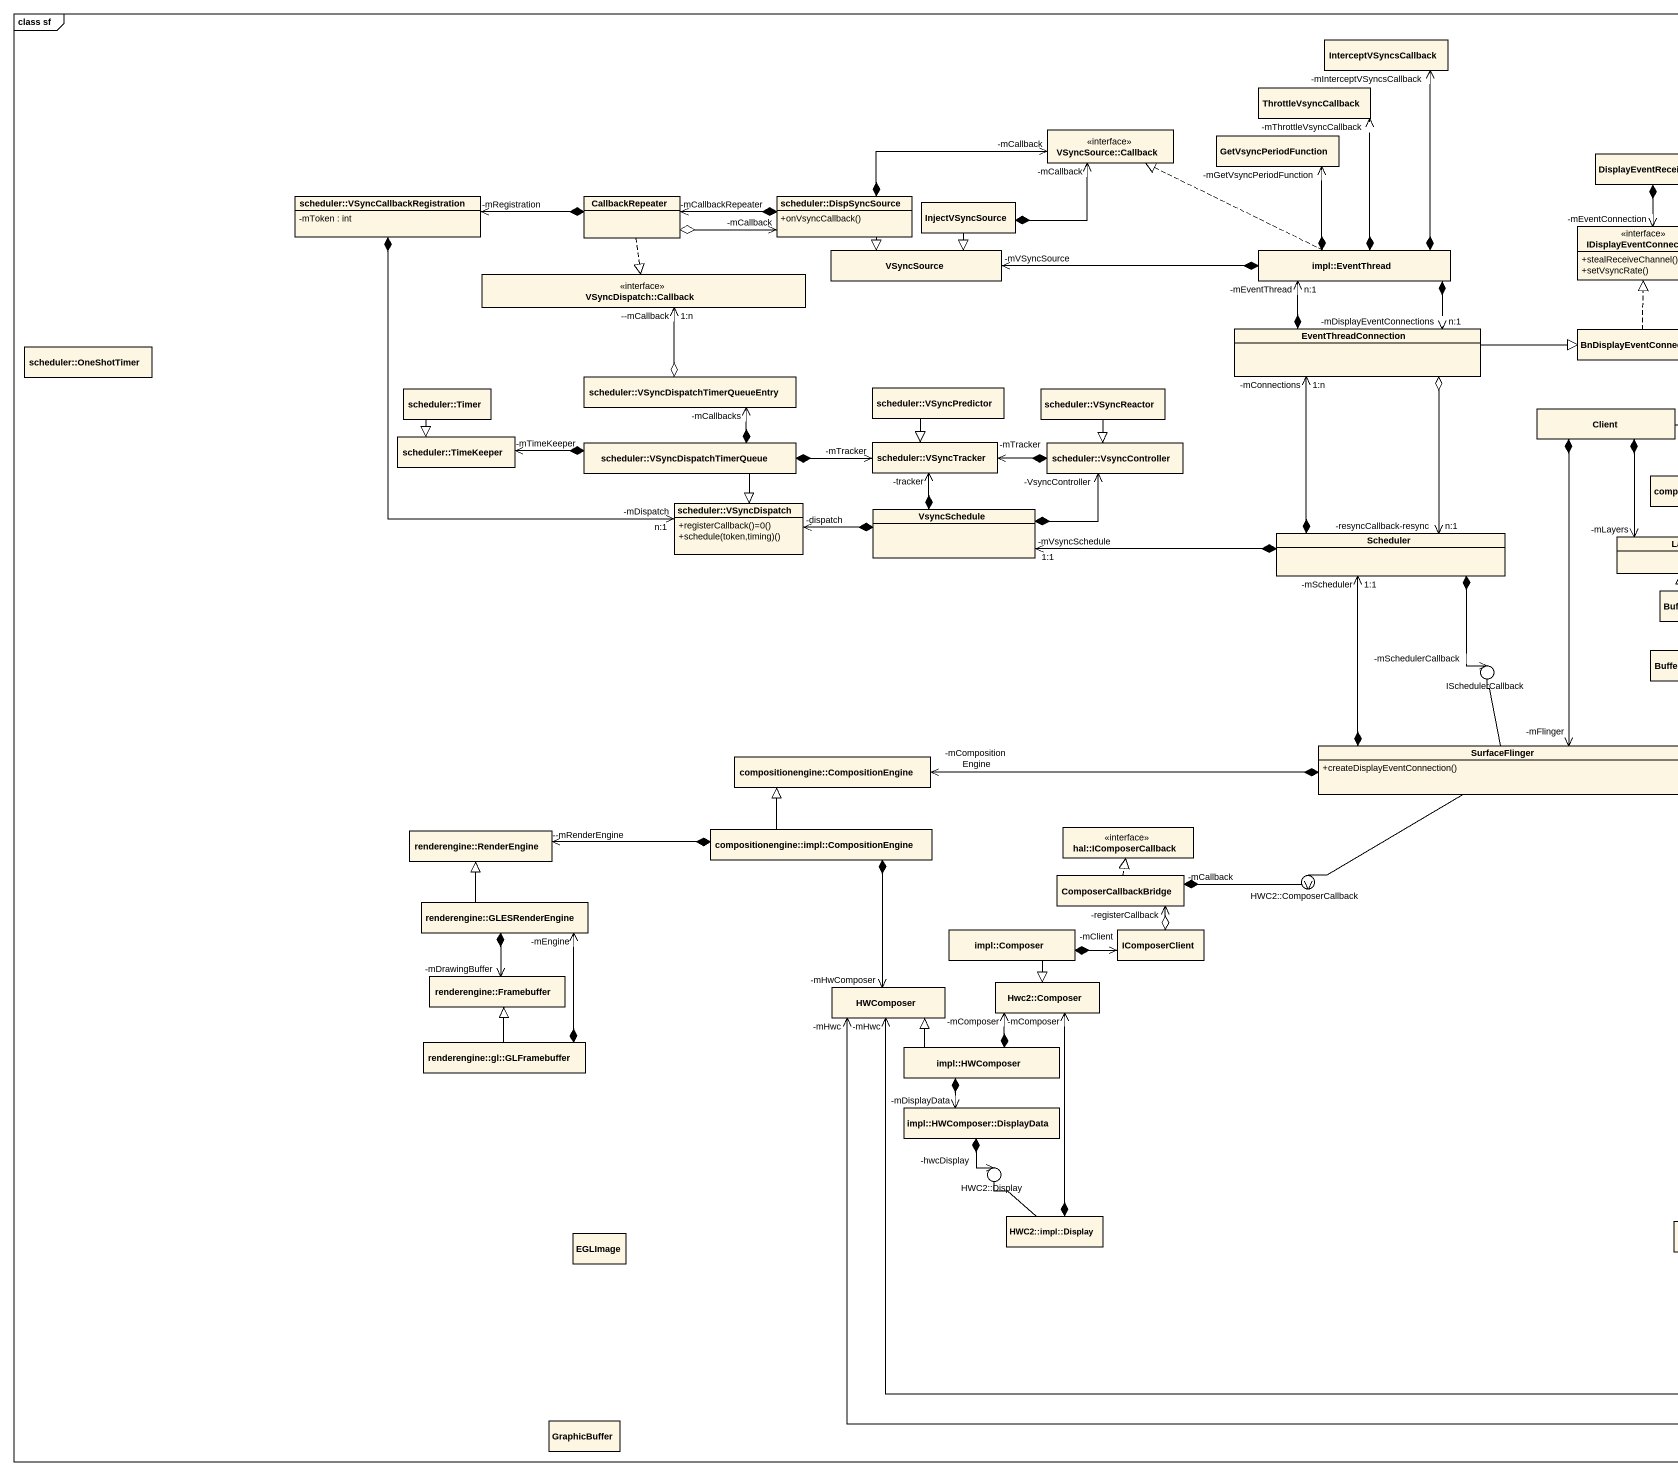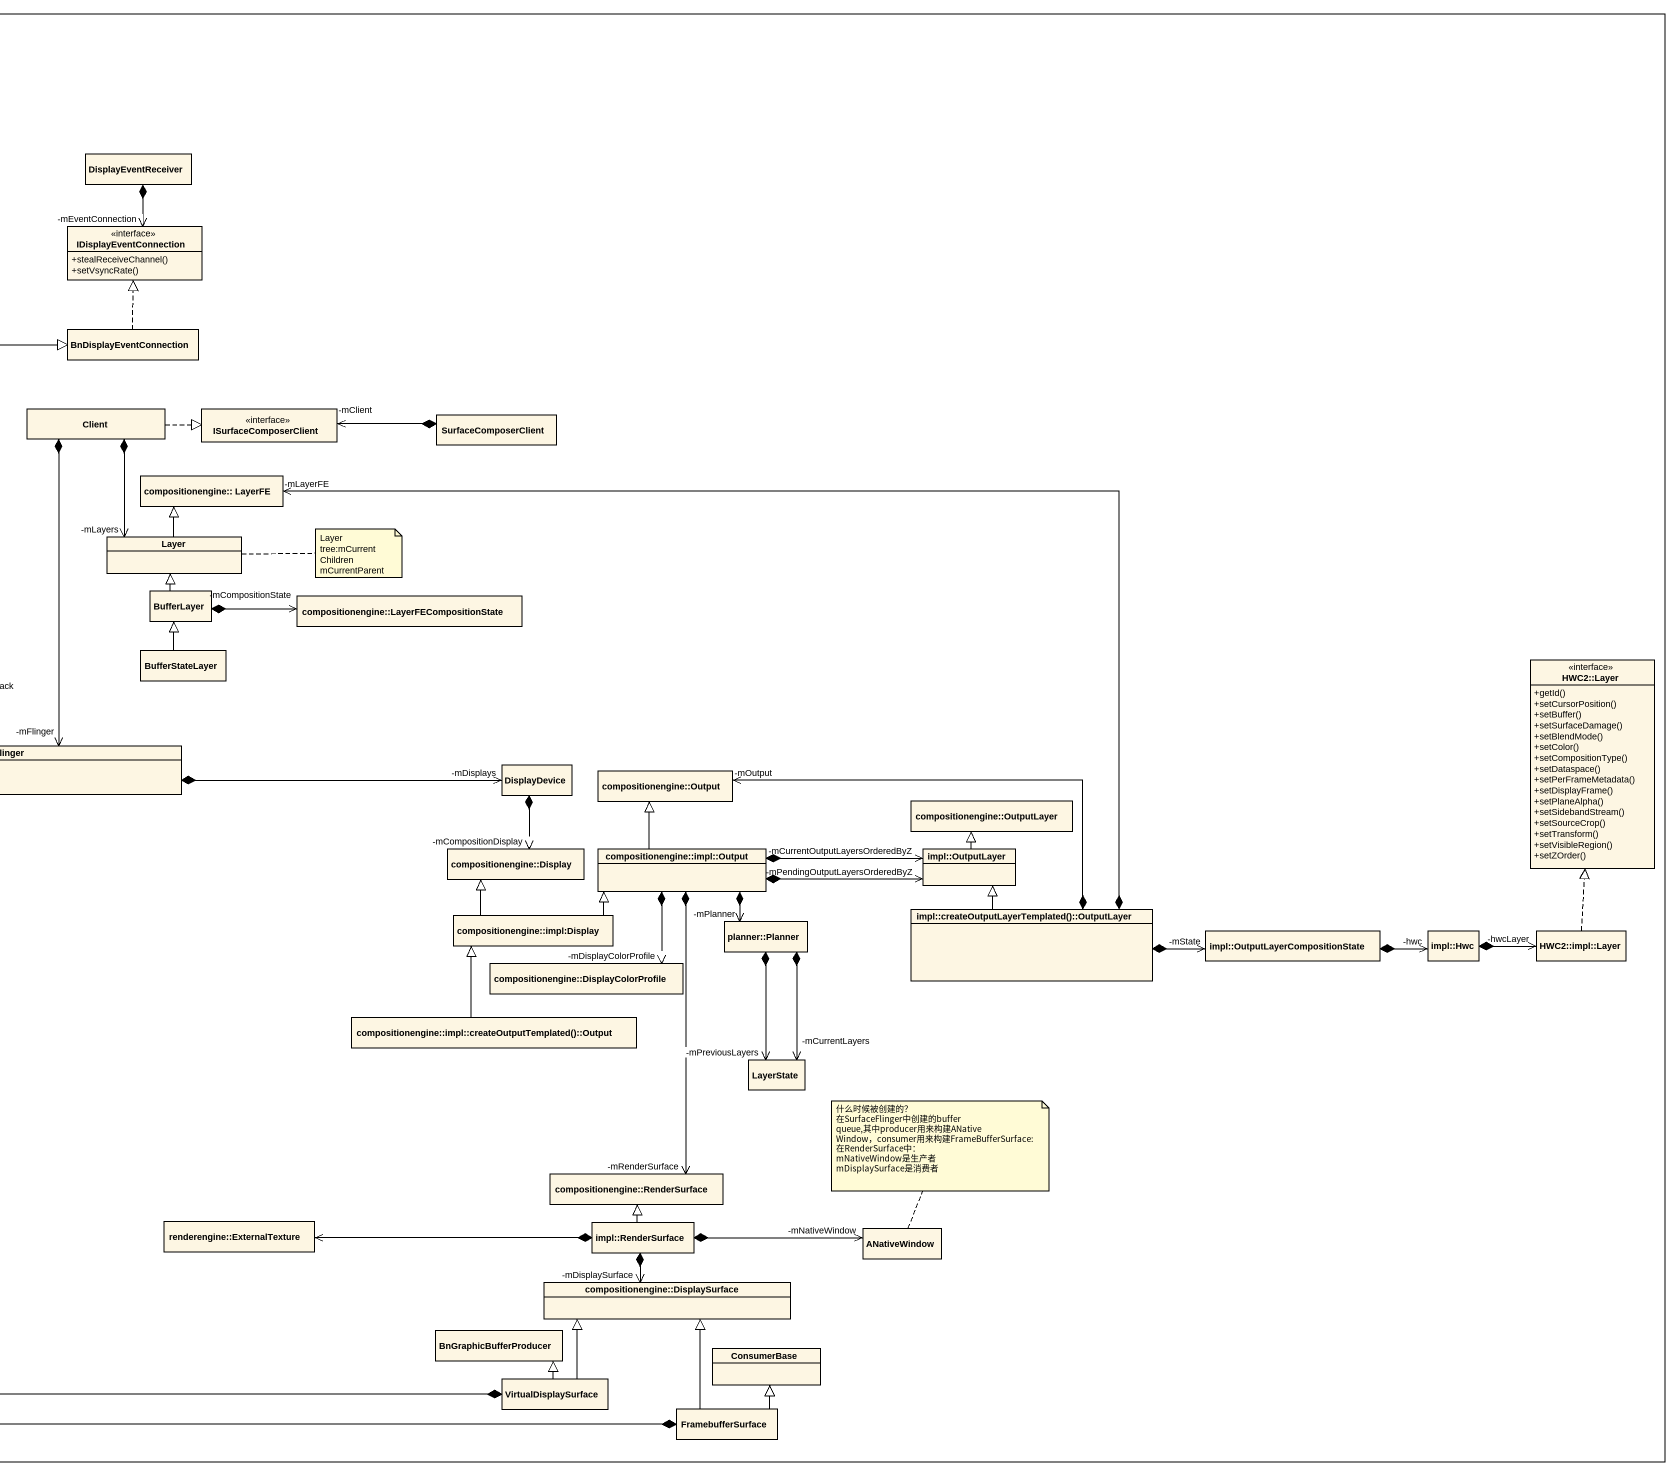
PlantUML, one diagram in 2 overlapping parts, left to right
@startuml
mainframe class sf
allowmixing
hide circle
hide empty members
skinparam classAttributeIconSize 0
class InterceptVSyncsCallback
class ThrottleVsyncCallback
interface "VSyncSource::Callback" as VSyncSource_Callback
class GetVsyncPeriodFunction
class DisplayEventReceiver
class "scheduler::VSyncCallbackRegistration" as scheduler {
  -mToken : int
}
class CallbackRepeater
class "scheduler::DispSyncSource" as scheduler_DispSyncSource {
  +onVsyncCallback()
}
class InjectVSyncSource
class VSyncSource
class "impl::EventThread" as impl_EventThread
interface IDisplayEventConnection {
  +stealReceiveChannel()
  +setVsyncRate()
}
interface "VSyncDispatch::Callback" as VSyncDispatch_Callback
class EventThreadConnection
class BnDisplayEventConnection
class "scheduler::OneShotTimer" as scheduler_OneShotTimer
class "scheduler::Timer" as scheduler_Timer
class "scheduler::VSyncDispatchTimerQueueEntry" as scheduler_2
class "scheduler::VSyncPredictor" as scheduler_VSyncPredictor
class "scheduler::VSyncReactor" as scheduler_VSyncReactor
class Client
interface ISurfaceComposerClient
class SurfaceComposerClient
class "scheduler::TimeKeeper" as scheduler_TimeKeeper
class "scheduler::VSyncDispatchTimerQueue" as scheduler_3
class "scheduler::VSyncTracker" as scheduler_VSyncTracker
class "scheduler::VsyncController" as scheduler_VsyncController
class "compositionengine:: LayerFE" as compositionengine_LayerFE
class "scheduler::VSyncDispatch" as scheduler_VSyncDispatch {
  +registerCallback()=0()
  +schedule(token,timing)()
}
class VsyncSchedule
class Scheduler
class Layer
class BufferLayer
class "compositionengine::LayerFECompositionState" as compositionengine
() ISchedulerCallback
class BufferStateLayer
interface "HWC2::Layer" as HWC2_Layer {
  +getId()
  +setCursorPosition()
  +setBuffer()
  +setSurfaceDamage()
  +setBlendMode()
  +setColor()
  +setCompositionType()
  +setDataspace()
  +setPerFrameMetadata()
  +setDisplayFrame()
  +setPlaneAlpha()
  +setSidebandStream()
  +setSourceCrop()
  +setTransform()
  +setVisibleRegion()
  +setZOrder()
}
class "compositionengine::CompositionEngine" as compositionengine_2
class SurfaceFlinger {
  +createDisplayEventConnection()
}
class DisplayDevice
class "compositionengine::Output" as compositionengine_Output
class "compositionengine::OutputLayer" as compositionengine_3
class "renderengine::RenderEngine" as renderengine_RenderEngine
class "compositionengine::impl::CompositionEngine" as compositionengine_impl
interface "hal::IComposerCallback" as hal_IComposerCallback
class ComposerCallbackBridge
() "HWC2::ComposerCallback" as HWC2_ComposerCallback
class "compositionengine::Display" as compositionengine_Display
class "compositionengine::impl::Output" as compositionengine_impl_2
class "impl::OutputLayer" as impl_OutputLayer
class "renderengine::GLESRenderEngine" as renderengine
class "compositionengine::impl:Display" as compositionengine_impl_3
class "impl::createOutputLayerTemplated()::OutputLayer" as impl_createOutputLayerTempla
class "impl::Composer" as impl_Composer
class IComposerClient
class "planner::Planner" as planner_Planner
class "impl::OutputLayerCompositionState" as impl_OutputLayerCompositionS
class "impl::Hwc" as impl_Hwc
class "HWC2::impl::Layer" as HWC2_impl_Layer
class "renderengine::Framebuffer" as renderengine_Framebuffer
class HWComposer
class "Hwc2::Composer" as Hwc2_Composer
class "compositionengine::DisplayColorProfile" as compositionengine_4
class "compositionengine::impl::createOutputTemplated()::Output" as compositionengine_impl_4
class "renderengine::gl::GLFramebuffer" as renderengine_gl
class "impl::HWComposer" as impl_HWComposer
class LayerState
class "impl::HWComposer::DisplayData" as impl_HWComposer_DisplayData
() "HWC2::Display" as HWC2_Display
class "compositionengine::RenderSurface" as compositionengine_5
class "HWC2::impl::Display" as HWC2_impl_Display
class "renderengine::ExternalTexture" as renderengine_ExternalTexture
class "impl::RenderSurface" as impl_RenderSurface
class EGLImage
class ANativeWindow
class "compositionengine::DisplaySurface" as compositionengine_6
class BnGraphicBufferProducer
class VirtualDisplaySurface
class ConsumerBase
class GraphicBuffer
class FramebufferSurface
DisplayEventReceiver *--> "-mEventConnection" IDisplayEventConnection
scheduler *--> "-mDispatch\nn:1" scheduler_VSyncDispatch
CallbackRepeater *-left-> "-mRegistration" scheduler
CallbackRepeater o-right-> "-mCallback" scheduler_DispSyncSource
CallbackRepeater ..|> VSyncDispatch_Callback
scheduler_DispSyncSource *-right-> "-mCallback" VSyncSource_Callback
scheduler_DispSyncSource *-left-> "-mCallbackRepeater" CallbackRepeater
scheduler_DispSyncSource --|> VSyncSource
InjectVSyncSource *-right-> "-mCallback" VSyncSource_Callback
InjectVSyncSource --|> VSyncSource
impl_EventThread *-up-> "-mInterceptVSyncsCallback" InterceptVSyncsCallback
impl_EventThread *-up-> "-mThrottleVsyncCallback" ThrottleVsyncCallback
impl_EventThread .left.|> VSyncSource_Callback
impl_EventThread *-up-> "-mGetVsyncPeriodFunction" GetVsyncPeriodFunction
impl_EventThread *-left-> "-mVSyncSource" VSyncSource
impl_EventThread *--> "-mDisplayEventConnections\nn:1" EventThreadConnection
EventThreadConnection *-up-> "-mEventThread\nn:1" impl_EventThread
EventThreadConnection -right-|> BnDisplayEventConnection
EventThreadConnection o--> "-resyncCallback-resync\nn:1" Scheduler
BnDisplayEventConnection .up.|> IDisplayEventConnection
scheduler_Timer --|> scheduler_TimeKeeper
scheduler_2 o-up-> "--mCallback\n1:n" VSyncDispatch_Callback
scheduler_VSyncPredictor --|> scheduler_VSyncTracker
scheduler_VSyncReactor --|> scheduler_VsyncController
Client .right.|> ISurfaceComposerClient
Client *--> "-mLayers" Layer
Client *--> "-mFlinger" SurfaceFlinger
SurfaceComposerClient *-left-> "-mClient" ISurfaceComposerClient
scheduler_3 *-up-> "-mCallbacks" scheduler_2
scheduler_3 *-left-> "-mTimeKeeper" scheduler_TimeKeeper
scheduler_3 *-right-> "-mTracker" scheduler_VSyncTracker
scheduler_3 --|> scheduler_VSyncDispatch
scheduler_VsyncController *-left-> "-mTracker" scheduler_VSyncTracker
VsyncSchedule *-up-> "-tracker" scheduler_VSyncTracker
VsyncSchedule *-right-> "-VsyncController" scheduler_VsyncController
VsyncSchedule *-left-> "-dispatch" scheduler_VSyncDispatch
Scheduler *-up-> "-mConnections\n1:n" EventThreadConnection
Scheduler *-left-> "-mVsyncSchedule\n1:1" VsyncSchedule
Scheduler *--> "-mSchedulerCallback" ISchedulerCallback
Layer -up-|> compositionengine_LayerFE
BufferLayer -up-|> Layer
BufferLayer *-right-> "-mCompositionState" compositionengine
BufferStateLayer -up-|> BufferLayer
SurfaceFlinger *-up-> "-mScheduler\n1:1" Scheduler
SurfaceFlinger -up- ISchedulerCallback
SurfaceFlinger *-left-> "-mCompositionEngine" compositionengine_2
SurfaceFlinger *-right-> "-mDisplays" DisplayDevice
SurfaceFlinger -left- HWC2_ComposerCallback
DisplayDevice *--> "-mCompositionDisplay" compositionengine_Display
compositionengine_impl -up-|> compositionengine_2
compositionengine_impl *-left-> "--mRenderEngine" renderengine_RenderEngine
compositionengine_impl *--> "-mHwComposer" HWComposer
ComposerCallbackBridge .up.|> hal_IComposerCallback
ComposerCallbackBridge *-right-> "-mCallback" HWC2_ComposerCallback
compositionengine_impl_2 -up-|> compositionengine_Output
compositionengine_impl_2 *-right-> "-mCurrentOutputLayersOrderedByZ" impl_OutputLayer
compositionengine_impl_2 *-right-> "-mPendingOutputLayersOrderedByZ" impl_OutputLayer
compositionengine_impl_2 *--> "-mPlanner" planner_Planner
compositionengine_impl_2 *--> "-mDisplayColorProfile" compositionengine_4
compositionengine_impl_2 *--> "-mRenderSurface" compositionengine_5
impl_OutputLayer -up-|> compositionengine_3
renderengine -up-|> renderengine_RenderEngine
renderengine *--> "-mDrawingBuffer" renderengine_Framebuffer
compositionengine_impl_3 -up-|> compositionengine_Display
compositionengine_impl_3 -right-|> compositionengine_impl_2
impl_createOutputLayerTempla *-left-> "-mLayerFE" compositionengine_LayerFE
impl_createOutputLayerTempla *-left-> "-mOutput" compositionengine_Output
impl_createOutputLayerTempla -up-|> impl_OutputLayer
impl_createOutputLayerTempla *-right-> "-mState" impl_OutputLayerCompositionS
impl_Composer *-right-> "-mClient" IComposerClient
impl_Composer --|> Hwc2_Composer
IComposerClient o-up-> "-registerCallback" ComposerCallbackBridge
planner_Planner *--> "-mCurrentLayers" LayerState
planner_Planner *--> "-mPreviousLayers" LayerState
impl_OutputLayerCompositionS *-right-> "-hwc" impl_Hwc
impl_Hwc *-right-> "-hwcLayer" HWC2_impl_Layer
HWC2_impl_Layer .up.|> HWC2_Layer
compositionengine_impl_4 -up-|> compositionengine_impl_3
renderengine_gl *-up-> "-mEngine" renderengine
renderengine_gl -up-|> renderengine_Framebuffer
impl_HWComposer -up-|> HWComposer
impl_HWComposer *-up-> "-mComposer" Hwc2_Composer
impl_HWComposer *--> "-mDisplayData" impl_HWComposer_DisplayData
impl_HWComposer_DisplayData *--> "-hwcDisplay" HWC2_Display
HWC2_impl_Display *-up-> "-mComposer" Hwc2_Composer
HWC2_impl_Display -up- HWC2_Display
impl_RenderSurface -up-|> compositionengine_5
impl_RenderSurface *-left-> renderengine_ExternalTexture
impl_RenderSurface *-right-> "-mNativeWindow" ANativeWindow
impl_RenderSurface *--> "-mDisplaySurface" compositionengine_6
VirtualDisplaySurface *-left-> "-mHwc" HWComposer
VirtualDisplaySurface -up-|> compositionengine_6
VirtualDisplaySurface -up-|> BnGraphicBufferProducer
FramebufferSurface *-left-> "-mHwc" HWComposer
FramebufferSurface -up-|> compositionengine_6
FramebufferSurface -up-|> ConsumerBase
note right of Layer
  Layer tree:mCurrentChildren
  mCurrentParent
end note
note top of ANativeWindow
  什么时候被创建的？
  在SurfaceFlinger中创建的buffer queue,其中producer用来构建ANativeWindow，consumer用来构建FrameBufferSurface:
  在RenderSurface中：
  mNativeWindow是生产者
  mDisplaySurface是消费者
end note
@enduml
